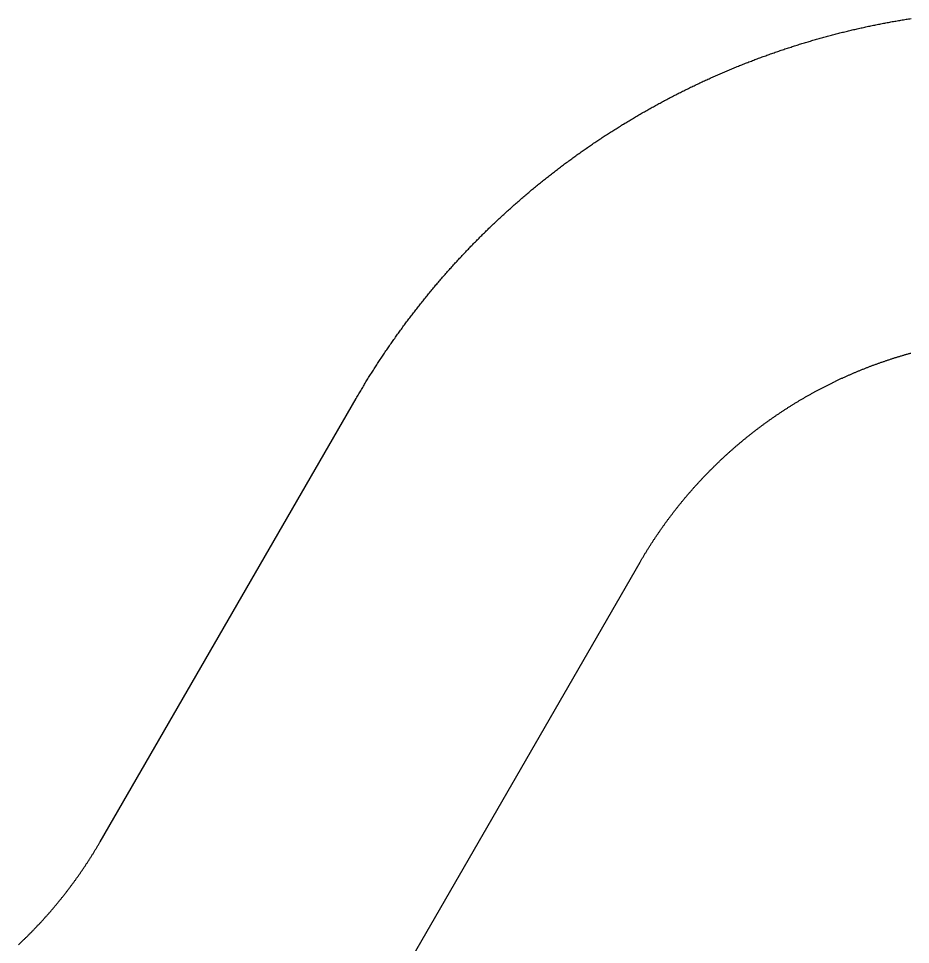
# Model space of a CAD drawing. Extents: x -120222 to -41942, y -19134 to 30932.
# Drawn here: x -81620.008 to -81615.654, y 10543.148 to 10547.671 of the extents above; entities that cross this region are included whole.
import ezdxf

# ---------------------------------------------------------------- set-up
doc = ezdxf.new("R2010")
doc.units = 0
doc.header["$LTSCALE"] = 150
doc.header["$MEASUREMENT"] = 0
doc.layers.get('0').update_dxf_attribs({"linetype": 'CONTINUOUS'})
doc.layers.add('____-568', color=7, linetype='CONTINUOUS')

# ---------------------------------------------------------------- blocks, each defined once
blk = doc.blocks.new('____-172')
at = {"color": 1, "linetype": 'Continuous'}
for p, q in [((-88054.7145, 5994.9524), (-88053.4645, 5997.1174)), ((-88053.3289, 5994.1524), (-88052.0789, 5996.3174))]:
    blk.add_line(p, q, dxfattribs=at)
at = {"color": 1, "linetype": 'Continuous', "flags": 128}
for points in [[(-88053.4645, 5997.1174), (-88053.4614, 5997.1228), (-88053.4583, 5997.1282), (-88053.4552, 5997.1336), (-88053.452, 5997.1389), (-88053.4489, 5997.1443), (-88053.4457, 5997.1496), (-88053.4426, 5997.155), (-88053.4394, 5997.1603), (-88053.4362, 5997.1657), (-88053.433, 5997.171), (-88053.4298, 5997.1763), (-88053.4266, 5997.1817), (-88053.4234, 5997.187), (-88053.4202, 5997.1923), (-88053.4169, 5997.1976), (-88053.4137, 5997.2029), (-88053.4104, 5997.2082), (-88053.4072, 5997.2135), (-88053.4039, 5997.2188), (-88053.4006, 5997.2241), (-88053.3974, 5997.2293), (-88053.3941, 5997.2346), (-88053.3908, 5997.2399), (-88053.3874, 5997.2451), (-88053.3841, 5997.2504), (-88053.3808, 5997.2556), (-88053.3775, 5997.2609), (-88053.3741, 5997.2661), (-88053.3708, 5997.2713), (-88053.3674, 5997.2766), (-88053.364, 5997.2818), (-88053.3606, 5997.287), (-88053.3572, 5997.2922), (-88053.3539, 5997.2974), (-88053.3504, 5997.3026), (-88053.347, 5997.3078), (-88053.3436, 5997.313), (-88053.3402, 5997.3182), (-88053.3367, 5997.3233), (-88053.3333, 5997.3285), (-88053.3298, 5997.3337), (-88053.3264, 5997.3388), (-88053.3229, 5997.344), (-88053.3194, 5997.3491), (-88053.3159, 5997.3543), (-88053.3124, 5997.3594), (-88053.3089, 5997.3646), (-88053.3054, 5997.3697), (-88053.3018, 5997.3748), (-88053.2983, 5997.3799), (-88053.2948, 5997.385), (-88053.2912, 5997.3901), (-88053.2876, 5997.3953), (-88053.2841, 5997.4003), (-88053.2805, 5997.4054), (-88053.2769, 5997.4105), (-88053.2733, 5997.4156), (-88053.2697, 5997.4207), (-88053.2661, 5997.4257), (-88053.2625, 5997.4308), (-88053.2588, 5997.4359), (-88053.2552, 5997.4409), (-88053.2516, 5997.446), (-88053.2479, 5997.451), (-88053.2442, 5997.456), (-88053.2406, 5997.4611), (-88053.2369, 5997.4661), (-88053.2332, 5997.4711), (-88053.2295, 5997.4761), (-88053.2258, 5997.4811), (-88053.2221, 5997.4861), (-88053.2184, 5997.4911), (-88053.2146, 5997.4961), (-88053.2109, 5997.5011), (-88053.2071, 5997.506), (-88053.2034, 5997.511), (-88053.1996, 5997.516), (-88053.1959, 5997.5209), (-88053.1921, 5997.5259), (-88053.1883, 5997.5308), (-88053.1845, 5997.5357), (-88053.1807, 5997.5407), (-88053.1769, 5997.5456), (-88053.1731, 5997.5505), (-88053.1693, 5997.5554), (-88053.1655, 5997.5603), (-88053.1616, 5997.5652), (-88053.1578, 5997.5701), (-88053.1539, 5997.575), (-88053.1501, 5997.5798), (-88053.1462, 5997.5847), (-88053.1423, 5997.5895), (-88053.1384, 5997.5944), (-88053.1345, 5997.5992), (-88053.1306, 5997.6041), (-88053.1267, 5997.6089), (-88053.1228, 5997.6137), (-88053.1189, 5997.6186), (-88053.115, 5997.6234), (-88053.111, 5997.6282), (-88053.1071, 5997.633), (-88053.1031, 5997.6378), (-88053.0992, 5997.6426), (-88053.0952, 5997.6474), (-88053.0912, 5997.6521), (-88053.0872, 5997.6569), (-88053.0832, 5997.6617), (-88053.0792, 5997.6664), (-88053.0752, 5997.6712), (-88053.0712, 5997.6759), (-88053.0672, 5997.6806), (-88053.0632, 5997.6854), (-88053.0591, 5997.6901), (-88053.0551, 5997.6948), (-88053.051, 5997.6995), (-88053.047, 5997.7042), (-88053.0429, 5997.7089), (-88053.0388, 5997.7136), (-88053.0347, 5997.7183), (-88053.0306, 5997.723), (-88053.0265, 5997.7276), (-88053.0224, 5997.7323), (-88053.0183, 5997.7369), (-88053.0142, 5997.7416), (-88053.01, 5997.7462), (-88053.0059, 5997.7509), (-88053.0018, 5997.7555), (-88052.9976, 5997.7601), (-88052.9934, 5997.7648), (-88052.9893, 5997.7694), (-88052.9851, 5997.774), (-88052.9809, 5997.7786), (-88052.9767, 5997.7831), (-88052.9725, 5997.7877), (-88052.9683, 5997.7923), (-88052.9641, 5997.7969), (-88052.9599, 5997.8014), (-88052.9556, 5997.806), (-88052.9514, 5997.8105), (-88052.9471, 5997.8151), (-88052.9429, 5997.8196), (-88052.9386, 5997.8241), (-88052.9344, 5997.8286), (-88052.9301, 5997.8332), (-88052.9258, 5997.8377), (-88052.9215, 5997.8422), (-88052.9172, 5997.8467), (-88052.9129, 5997.8511), (-88052.9086, 5997.8556), (-88052.9043, 5997.8601), (-88052.9, 5997.8645), (-88052.8956, 5997.869), (-88052.8913, 5997.8734), (-88052.8869, 5997.8779), (-88052.8826, 5997.8823), (-88052.8782, 5997.8867), (-88052.8739, 5997.8912), (-88052.8695, 5997.8956), (-88052.8651, 5997.9), (-88052.8607, 5997.9044), (-88052.8563, 5997.9088), (-88052.8519, 5997.9131), (-88052.8475, 5997.9175), (-88052.8431, 5997.9219), (-88052.8386, 5997.9263), (-88052.8342, 5997.9306), (-88052.8298, 5997.935), (-88052.8253, 5997.9393), (-88052.8209, 5997.9436), (-88052.8164, 5997.948), (-88052.8119, 5997.9523), (-88052.8074, 5997.9566), (-88052.803, 5997.9609), (-88052.7985, 5997.9652), (-88052.794, 5997.9695), (-88052.7895, 5997.9738), (-88052.7849, 5997.9781), (-88052.7804, 5997.9823), (-88052.7759, 5997.9866), (-88052.7714, 5997.9908), (-88052.7668, 5997.9951), (-88052.7623, 5997.9993), (-88052.7577, 5998.0036), (-88052.7531, 5998.0078), (-88052.7486, 5998.012), (-88052.744, 5998.0162), (-88052.7394, 5998.0204), (-88052.7348, 5998.0246), (-88052.7302, 5998.0288), (-88052.7256, 5998.033), (-88052.721, 5998.0372), (-88052.7163, 5998.0414), (-88052.7117, 5998.0455), (-88052.7071, 5998.0497), (-88052.7024, 5998.0538), (-88052.6978, 5998.058), (-88052.6931, 5998.0621), (-88052.6884, 5998.0662), (-88052.6838, 5998.0704), (-88052.6791, 5998.0745), (-88052.6744, 5998.0786), (-88052.6697, 5998.0827), (-88052.665, 5998.0867), (-88052.6603, 5998.0908), (-88052.6556, 5998.0949), (-88052.6509, 5998.0989), (-88052.6462, 5998.103), (-88052.6415, 5998.107), (-88052.6367, 5998.1111), (-88052.632, 5998.1151), (-88052.6272, 5998.1191), (-88052.6225, 5998.1231), (-88052.6177, 5998.1271), (-88052.613, 5998.1311), (-88052.6082, 5998.1351), (-88052.6034, 5998.1391), (-88052.5986, 5998.1431), (-88052.5939, 5998.147), (-88052.5891, 5998.151), (-88052.5843, 5998.1549), (-88052.5794, 5998.1589), (-88052.5746, 5998.1628), (-88052.5698, 5998.1667), (-88052.565, 5998.1706), (-88052.5602, 5998.1746), (-88052.5553, 5998.1785), (-88052.5505, 5998.1823), (-88052.5456, 5998.1862), (-88052.5408, 5998.1901), (-88052.5359, 5998.194), (-88052.531, 5998.1978), (-88052.5262, 5998.2017), (-88052.5213, 5998.2055), (-88052.5164, 5998.2094), (-88052.5115, 5998.2132), (-88052.5066, 5998.217), (-88052.5017, 5998.2208), (-88052.4968, 5998.2246), (-88052.4918, 5998.2284), (-88052.4869, 5998.2322), (-88052.482, 5998.236), (-88052.477, 5998.2398), (-88052.4721, 5998.2435), (-88052.4671, 5998.2473), (-88052.4622, 5998.251), (-88052.4572, 5998.2548), (-88052.4522, 5998.2585), (-88052.4473, 5998.2622), (-88052.4423, 5998.2659), (-88052.4373, 5998.2696), (-88052.4323, 5998.2733), (-88052.4273, 5998.277), (-88052.4223, 5998.2807), (-88052.4173, 5998.2844), (-88052.4123, 5998.288), (-88052.4072, 5998.2917), (-88052.4022, 5998.2954), (-88052.3972, 5998.299), (-88052.3921, 5998.3026), (-88052.3871, 5998.3063), (-88052.382, 5998.3099), (-88052.3769, 5998.3135), (-88052.3719, 5998.3171), (-88052.3668, 5998.3207), (-88052.3617, 5998.3243), (-88052.3566, 5998.3278), (-88052.3516, 5998.3314), (-88052.3465, 5998.335), (-88052.3414, 5998.3385), (-88052.3362, 5998.342), (-88052.3311, 5998.3456), (-88052.326, 5998.3491), (-88052.3209, 5998.3526), (-88052.3158, 5998.3561), (-88052.3106, 5998.3596), (-88052.3055, 5998.3631), (-88052.3003, 5998.3666), (-88052.2952, 5998.3701), (-88052.29, 5998.3735), (-88052.2849, 5998.377), (-88052.2797, 5998.3804), (-88052.2745, 5998.3839), (-88052.2693, 5998.3873), (-88052.2642, 5998.3907), (-88052.259, 5998.3941), (-88052.2538, 5998.3975), (-88052.2486, 5998.4009), (-88052.2433, 5998.4043), (-88052.2381, 5998.4077), (-88052.2329, 5998.4111), (-88052.2277, 5998.4144), (-88052.2225, 5998.4178), (-88052.2172, 5998.4211), (-88052.212, 5998.4245), (-88052.2067, 5998.4278), (-88052.2015, 5998.4311), (-88052.1962, 5998.4345), (-88052.1909, 5998.4378), (-88052.1857, 5998.4411), (-88052.1804, 5998.4443), (-88052.1751, 5998.4476), (-88052.1698, 5998.4509), (-88052.1645, 5998.4542), (-88052.1592, 5998.4574), (-88052.1539, 5998.4607), (-88052.1486, 5998.4639), (-88052.1433, 5998.4671), (-88052.138, 5998.4703), (-88052.1326, 5998.4735), (-88052.1273, 5998.4768), (-88052.122, 5998.4799), (-88052.1166, 5998.4831), (-88052.1113, 5998.4863), (-88052.1059, 5998.4895), (-88052.1005, 5998.4926), (-88052.0952, 5998.4958), (-88052.0898, 5998.4989), (-88052.0844, 5998.5021), (-88052.079, 5998.5052), (-88052.0736, 5998.5083), (-88052.0682, 5998.5114), (-88052.0628, 5998.5145), (-88052.0574, 5998.5176), (-88052.052, 5998.5207), (-88052.0466, 5998.5238), (-88052.0412, 5998.5268), (-88052.0358, 5998.5299), (-88052.0303, 5998.5329), (-88052.0249, 5998.536), (-88052.0195, 5998.539), (-88052.014, 5998.542), (-88052.0086, 5998.545), (-88052.0031, 5998.548), (-88051.9977, 5998.551), (-88051.9922, 5998.554), (-88051.9868, 5998.557), (-88051.9813, 5998.5599), (-88051.9758, 5998.5629), (-88051.9703, 5998.5658), (-88051.9649, 5998.5688), (-88051.9594, 5998.5717), (-88051.9539, 5998.5746), (-88051.9484, 5998.5775), (-88051.9429, 5998.5804), (-88051.9374, 5998.5833), (-88051.9319, 5998.5862), (-88051.9264, 5998.5891), (-88051.9208, 5998.5919), (-88051.9153, 5998.5948), (-88051.9098, 5998.5976), (-88051.9043, 5998.6005), (-88051.8987, 5998.6033), (-88051.8932, 5998.6061), (-88051.8876, 5998.6089), (-88051.8821, 5998.6117), (-88051.8765, 5998.6145), (-88051.871, 5998.6173), (-88051.8654, 5998.6201), (-88051.8599, 5998.6228), (-88051.8543, 5998.6256), (-88051.8487, 5998.6283), (-88051.8431, 5998.6311), (-88051.8375, 5998.6338), (-88051.832, 5998.6365), (-88051.8264, 5998.6392), (-88051.8208, 5998.6419), (-88051.8152, 5998.6446), (-88051.8096, 5998.6473), (-88051.8039, 5998.6499), (-88051.7983, 5998.6526), (-88051.7927, 5998.6553), (-88051.7871, 5998.6579), (-88051.7815, 5998.6605), (-88051.7758, 5998.6632), (-88051.7702, 5998.6658), (-88051.7645, 5998.6684), (-88051.7589, 5998.671), (-88051.7532, 5998.6736), (-88051.7476, 5998.6762), (-88051.7419, 5998.6787), (-88051.7363, 5998.6813), (-88051.7306, 5998.6838), (-88051.7249, 5998.6864), (-88051.7192, 5998.6889), (-88051.7136, 5998.6914), (-88051.7079, 5998.6939), (-88051.7022, 5998.6965), (-88051.6965, 5998.699), (-88051.6908, 5998.7014), (-88051.6851, 5998.7039), (-88051.6794, 5998.7064), (-88051.6737, 5998.7088), (-88051.668, 5998.7113), (-88051.6623, 5998.7137), (-88051.6565, 5998.7162), (-88051.6508, 5998.7186), (-88051.6451, 5998.721), (-88051.6393, 5998.7234), (-88051.6336, 5998.7258), (-88051.6279, 5998.7282), (-88051.6221, 5998.7305), (-88051.6164, 5998.7329), (-88051.6106, 5998.7353), (-88051.6049, 5998.7376), (-88051.5991, 5998.7399), (-88051.5934, 5998.7423), (-88051.5876, 5998.7446), (-88051.5818, 5998.7469), (-88051.576, 5998.7492), (-88051.5703, 5998.7515), (-88051.5645, 5998.7538), (-88051.5587, 5998.756), (-88051.5529, 5998.7583), (-88051.5471, 5998.7605), (-88051.5413, 5998.7628), (-88051.5355, 5998.765), (-88051.5297, 5998.7672), (-88051.5239, 5998.7694), (-88051.5181, 5998.7716), (-88051.5123, 5998.7738), (-88051.5065, 5998.776), (-88051.5006, 5998.7782), (-88051.4948, 5998.7804), (-88051.489, 5998.7825), (-88051.4832, 5998.7847), (-88051.4773, 5998.7868), (-88051.4715, 5998.7889), (-88051.4656, 5998.791), (-88051.4598, 5998.7932), (-88051.4539, 5998.7953), (-88051.4481, 5998.7973), (-88051.4422, 5998.7994), (-88051.4363, 5998.8015), (-88051.4305, 5998.8036), (-88051.4246, 5998.8056), (-88051.4187, 5998.8077), (-88051.4128, 5998.8097), (-88051.407, 5998.8117), (-88051.4011, 5998.8137), (-88051.3952, 5998.8157), (-88051.3893, 5998.8177), (-88051.3834, 5998.8197), (-88051.3775, 5998.8217), (-88051.3716, 5998.8237), (-88051.3657, 5998.8256), (-88051.3597, 5998.8276), (-88051.3538, 5998.8295), (-88051.3479, 5998.8314), (-88051.342, 5998.8334), (-88051.3361, 5998.8353), (-88051.3301, 5998.8372), (-88051.3242, 5998.8391), (-88051.3183, 5998.8409), (-88051.3123, 5998.8428), (-88051.3064, 5998.8447), (-88051.3004, 5998.8465), (-88051.2945, 5998.8484), (-88051.2885, 5998.8502), (-88051.2826, 5998.852), (-88051.2766, 5998.8538), (-88051.2707, 5998.8556), (-88051.2647, 5998.8574), (-88051.2588, 5998.8592), (-88051.2528, 5998.861), (-88051.2468, 5998.8627), (-88051.2409, 5998.8645), (-88051.2349, 5998.8662), (-88051.2289, 5998.868), (-88051.223, 5998.8697), (-88051.217, 5998.8714), (-88051.211, 5998.8731), (-88051.205, 5998.8748), (-88051.199, 5998.8765), (-88051.193, 5998.8781), (-88051.1871, 5998.8798), (-88051.1811, 5998.8815), (-88051.1751, 5998.8831), (-88051.1691, 5998.8847), (-88051.1631, 5998.8864), (-88051.1571, 5998.888), (-88051.1511, 5998.8896), (-88051.1451, 5998.8912), (-88051.139, 5998.8928), (-88051.133, 5998.8943), (-88051.127, 5998.8959), (-88051.121, 5998.8974), (-88051.115, 5998.899), (-88051.109, 5998.9005), (-88051.1029, 5998.9021), (-88051.0969, 5998.9036), (-88051.0909, 5998.9051), (-88051.0849, 5998.9066), (-88051.0788, 5998.9081), (-88051.0728, 5998.9095), (-88051.0667, 5998.911), (-88051.0607, 5998.9125), (-88051.0547, 5998.9139), (-88051.0486, 5998.9153), (-88051.0426, 5998.9168), (-88051.0365, 5998.9182), (-88051.0305, 5998.9196), (-88051.0244, 5998.921), (-88051.0183, 5998.9224), (-88051.0123, 5998.9237), (-88051.0062, 5998.9251), (-88051.0002, 5998.9265), (-88050.9941, 5998.9278), (-88050.988, 5998.9291), (-88050.9819, 5998.9305), (-88050.9759, 5998.9318), (-88050.9698, 5998.9331), (-88050.9637, 5998.9344), (-88050.9576, 5998.9357), (-88050.9515, 5998.937), (-88050.9455, 5998.9382), (-88050.9394, 5998.9395), (-88050.9333, 5998.9407), (-88050.9272, 5998.942), (-88050.9211, 5998.9432), (-88050.915, 5998.9444), (-88050.9089, 5998.9456), (-88050.9028, 5998.9468), (-88050.8967, 5998.948), (-88050.8906, 5998.9492), (-88050.8845, 5998.9504), (-88050.8784, 5998.9515), (-88050.8723, 5998.9527), (-88050.8662, 5998.9538), (-88050.8601, 5998.9549), (-88050.854, 5998.956), (-88050.8478, 5998.9572), (-88050.8417, 5998.9582), (-88050.8356, 5998.9593), (-88050.8295, 5998.9604), (-88050.8234, 5998.9615), (-88050.8172, 5998.9625), (-88050.8111, 5998.9636), (-88050.805, 5998.9646), (-88050.7989, 5998.9656), (-88050.7927, 5998.9667), (-88050.7866, 5998.9677), (-88050.7805, 5998.9687), (-88050.7743, 5998.9697), (-88050.7682, 5998.9706), (-88050.762, 5998.9716), (-88050.7559, 5998.9726)], [(-88052.0789, 5996.3174), (-88052.0771, 5996.3206), (-88052.0753, 5996.3237), (-88052.0735, 5996.3268), (-88052.0717, 5996.3299), (-88052.0698, 5996.333), (-88052.068, 5996.3361), (-88052.0662, 5996.3392), (-88052.0643, 5996.3423), (-88052.0625, 5996.3454), (-88052.0607, 5996.3485), (-88052.0588, 5996.3515), (-88052.0569, 5996.3546), (-88052.0551, 5996.3577), (-88052.0532, 5996.3608), (-88052.0513, 5996.3638), (-88052.0495, 5996.3669), (-88052.0476, 5996.37), (-88052.0457, 5996.373), (-88052.0438, 5996.3761), (-88052.0419, 5996.3792), (-88052.04, 5996.3822), (-88052.0381, 5996.3853), (-88052.0362, 5996.3883), (-88052.0343, 5996.3914), (-88052.0323, 5996.3944), (-88052.0304, 5996.3974), (-88052.0285, 5996.4005), (-88052.0265, 5996.4035), (-88052.0246, 5996.4065), (-88052.0227, 5996.4096), (-88052.0207, 5996.4126), (-88052.0187, 5996.4156), (-88052.0168, 5996.4186), (-88052.0148, 5996.4216), (-88052.0128, 5996.4246), (-88052.0109, 5996.4276), (-88052.0089, 5996.4306), (-88052.0069, 5996.4336), (-88052.0049, 5996.4366), (-88052.0029, 5996.4396), (-88052.0009, 5996.4426), (-88051.9989, 5996.4456), (-88051.9969, 5996.4486), (-88051.9949, 5996.4516), (-88051.9928, 5996.4546), (-88051.9908, 5996.4575), (-88051.9888, 5996.4605), (-88051.9868, 5996.4635), (-88051.9847, 5996.4664), (-88051.9827, 5996.4694), (-88051.9806, 5996.4724), (-88051.9786, 5996.4753), (-88051.9765, 5996.4783), (-88051.9744, 5996.4812), (-88051.9723, 5996.4842), (-88051.9703, 5996.4871), (-88051.9682, 5996.4901), (-88051.9661, 5996.493), (-88051.964, 5996.4959), (-88051.9619, 5996.4989), (-88051.9598, 5996.5018), (-88051.9577, 5996.5047), (-88051.9556, 5996.5076), (-88051.9535, 5996.5106), (-88051.9514, 5996.5135), (-88051.9492, 5996.5164), (-88051.9471, 5996.5193), (-88051.945, 5996.5222), (-88051.9428, 5996.5251), (-88051.9407, 5996.528), (-88051.9385, 5996.5309), (-88051.9364, 5996.5338), (-88051.9342, 5996.5367), (-88051.9321, 5996.5395), (-88051.9299, 5996.5424), (-88051.9277, 5996.5453), (-88051.9255, 5996.5482), (-88051.9234, 5996.551), (-88051.9212, 5996.5539), (-88051.919, 5996.5568), (-88051.9168, 5996.5596), (-88051.9146, 5996.5625), (-88051.9124, 5996.5653), (-88051.9102, 5996.5682), (-88051.908, 5996.571), (-88051.9057, 5996.5738), (-88051.9035, 5996.5767), (-88051.9013, 5996.5795), (-88051.8991, 5996.5823), (-88051.8968, 5996.5851), (-88051.8946, 5996.588), (-88051.8924, 5996.5908), (-88051.8901, 5996.5936), (-88051.8879, 5996.5964), (-88051.8856, 5996.5992), (-88051.8833, 5996.602), (-88051.8811, 5996.6048), (-88051.8788, 5996.6076), (-88051.8765, 5996.6104), (-88051.8742, 5996.6131), (-88051.872, 5996.6159), (-88051.8697, 5996.6187), (-88051.8674, 5996.6215), (-88051.8651, 5996.6242), (-88051.8628, 5996.627), (-88051.8605, 5996.6298), (-88051.8582, 5996.6325), (-88051.8558, 5996.6353), (-88051.8535, 5996.638), (-88051.8512, 5996.6408), (-88051.8489, 5996.6435), (-88051.8465, 5996.6462), (-88051.8442, 5996.649), (-88051.8418, 5996.6517), (-88051.8395, 5996.6544), (-88051.8371, 5996.6572), (-88051.8348, 5996.6599), (-88051.8324, 5996.6626), (-88051.8301, 5996.6653), (-88051.8277, 5996.668), (-88051.8253, 5996.6707), (-88051.8229, 5996.6734), (-88051.8206, 5996.6761), (-88051.8182, 5996.6788), (-88051.8158, 5996.6815), (-88051.8134, 5996.6842), (-88051.811, 5996.6868), (-88051.8086, 5996.6895), (-88051.8062, 5996.6922), (-88051.8037, 5996.6949), (-88051.8013, 5996.6975), (-88051.7989, 5996.7002), (-88051.7965, 5996.7028), (-88051.794, 5996.7055), (-88051.7916, 5996.7082), (-88051.7892, 5996.7108), (-88051.7867, 5996.7134), (-88051.7843, 5996.7161), (-88051.7818, 5996.7187), (-88051.7794, 5996.7213), (-88051.7769, 5996.724), (-88051.7744, 5996.7266), (-88051.772, 5996.7292), (-88051.7695, 5996.7318), (-88051.767, 5996.7344), (-88051.7645, 5996.737), (-88051.762, 5996.7396), (-88051.7595, 5996.7422), (-88051.757, 5996.7448), (-88051.7545, 5996.7474), (-88051.752, 5996.75), (-88051.7495, 5996.7525), (-88051.747, 5996.7551), (-88051.7445, 5996.7577), (-88051.742, 5996.7603), (-88051.7395, 5996.7628), (-88051.7369, 5996.7654), (-88051.7344, 5996.7679), (-88051.7319, 5996.7705), (-88051.7293, 5996.773), (-88051.7268, 5996.7756), (-88051.7242, 5996.7781), (-88051.7217, 5996.7806), (-88051.7191, 5996.7832), (-88051.7165, 5996.7857), (-88051.714, 5996.7882), (-88051.7114, 5996.7907), (-88051.7088, 5996.7933), (-88051.7062, 5996.7958), (-88051.7037, 5996.7983), (-88051.7011, 5996.8008), (-88051.6985, 5996.8033), (-88051.6959, 5996.8058), (-88051.6933, 5996.8082), (-88051.6907, 5996.8107), (-88051.6881, 5996.8132), (-88051.6854, 5996.8157), (-88051.6828, 5996.8182), (-88051.6802, 5996.8206), (-88051.6776, 5996.8231), (-88051.6749, 5996.8256), (-88051.6723, 5996.828), (-88051.6697, 5996.8305), (-88051.667, 5996.8329), (-88051.6644, 5996.8354), (-88051.6617, 5996.8378), (-88051.6591, 5996.8402), (-88051.6564, 5996.8427), (-88051.6537, 5996.8451), (-88051.6511, 5996.8475), (-88051.6484, 5996.8499), (-88051.6457, 5996.8523), (-88051.643, 5996.8548), (-88051.6404, 5996.8572), (-88051.6377, 5996.8596), (-88051.635, 5996.862), (-88051.6323, 5996.8644), (-88051.6296, 5996.8667), (-88051.6269, 5996.8691), (-88051.6242, 5996.8715), (-88051.6215, 5996.8739), (-88051.6187, 5996.8762), (-88051.616, 5996.8786), (-88051.6133, 5996.881), (-88051.6106, 5996.8833), (-88051.6079, 5996.8857), (-88051.6051, 5996.888), (-88051.6024, 5996.8904), (-88051.5996, 5996.8927), (-88051.5969, 5996.895), (-88051.5942, 5996.8974), (-88051.5914, 5996.8997), (-88051.5886, 5996.902), (-88051.5859, 5996.9043), (-88051.5831, 5996.9066), (-88051.5804, 5996.9089), (-88051.5776, 5996.9112), (-88051.5748, 5996.9135), (-88051.572, 5996.9158), (-88051.5693, 5996.9181), (-88051.5665, 5996.9204), (-88051.5637, 5996.9227), (-88051.5609, 5996.9249), (-88051.5581, 5996.9272), (-88051.5553, 5996.9295), (-88051.5525, 5996.9317), (-88051.5497, 5996.934), (-88051.5469, 5996.9362), (-88051.5441, 5996.9385), (-88051.5413, 5996.9407), (-88051.5384, 5996.9429), (-88051.5356, 5996.9452), (-88051.5328, 5996.9474), (-88051.53, 5996.9496), (-88051.5271, 5996.9518), (-88051.5243, 5996.954), (-88051.5215, 5996.9562), (-88051.5186, 5996.9584), (-88051.5158, 5996.9606), (-88051.5129, 5996.9628), (-88051.51, 5996.965), (-88051.5072, 5996.9672), (-88051.5043, 5996.9694), (-88051.5015, 5996.9716), (-88051.4986, 5996.9737), (-88051.4957, 5996.9759), (-88051.4928, 5996.978), (-88051.49, 5996.9802), (-88051.4871, 5996.9824), (-88051.4842, 5996.9845), (-88051.4813, 5996.9866), (-88051.4784, 5996.9888), (-88051.4755, 5996.9909), (-88051.4726, 5996.993), (-88051.4697, 5996.9952), (-88051.4668, 5996.9973), (-88051.4639, 5996.9994), (-88051.4609, 5997.0015), (-88051.458, 5997.0036), (-88051.4551, 5997.0057), (-88051.4522, 5997.0078), (-88051.4492, 5997.0099), (-88051.4463, 5997.012), (-88051.4434, 5997.014), (-88051.4404, 5997.0161), (-88051.4375, 5997.0182), (-88051.4345, 5997.0203), (-88051.4316, 5997.0223), (-88051.4286, 5997.0244), (-88051.4257, 5997.0264), (-88051.4227, 5997.0285), (-88051.4198, 5997.0305), (-88051.4168, 5997.0325), (-88051.4138, 5997.0346), (-88051.4108, 5997.0366), (-88051.4079, 5997.0386), (-88051.4049, 5997.0406), (-88051.4019, 5997.0426), (-88051.3989, 5997.0446), (-88051.3959, 5997.0466), (-88051.3929, 5997.0486), (-88051.3899, 5997.0506), (-88051.3869, 5997.0526), (-88051.3839, 5997.0546), (-88051.3809, 5997.0566), (-88051.3779, 5997.0586), (-88051.3749, 5997.0605), (-88051.3719, 5997.0625), (-88051.3689, 5997.0644), (-88051.3659, 5997.0664), (-88051.3628, 5997.0683), (-88051.3598, 5997.0703), (-88051.3568, 5997.0722), (-88051.3537, 5997.0742), (-88051.3507, 5997.0761), (-88051.3476, 5997.078), (-88051.3446, 5997.0799), (-88051.3416, 5997.0818), (-88051.3385, 5997.0837), (-88051.3354, 5997.0856), (-88051.3324, 5997.0875), (-88051.3293, 5997.0894), (-88051.3263, 5997.0913), (-88051.3232, 5997.0932), (-88051.3201, 5997.0951), (-88051.317, 5997.097), (-88051.314, 5997.0988), (-88051.3109, 5997.1007), (-88051.3078, 5997.1026), (-88051.3047, 5997.1044), (-88051.3016, 5997.1063), (-88051.2985, 5997.1081), (-88051.2954, 5997.1099), (-88051.2923, 5997.1118), (-88051.2892, 5997.1136), (-88051.2861, 5997.1154), (-88051.283, 5997.1173), (-88051.2799, 5997.1191), (-88051.2768, 5997.1209), (-88051.2736, 5997.1227), (-88051.2705, 5997.1245), (-88051.2674, 5997.1263), (-88051.2643, 5997.1281), (-88051.2611, 5997.1299), (-88051.258, 5997.1316), (-88051.2549, 5997.1334), (-88051.2517, 5997.1352), (-88051.2486, 5997.1369), (-88051.2454, 5997.1387), (-88051.2423, 5997.1405), (-88051.2391, 5997.1422), (-88051.236, 5997.1439), (-88051.2328, 5997.1457), (-88051.2297, 5997.1474), (-88051.2265, 5997.1491), (-88051.2233, 5997.1509), (-88051.2202, 5997.1526), (-88051.217, 5997.1543), (-88051.2138, 5997.156), (-88051.2107, 5997.1577), (-88051.2075, 5997.1594), (-88051.2043, 5997.1611), (-88051.2011, 5997.1628), (-88051.1979, 5997.1644), (-88051.1948, 5997.1661), (-88051.1916, 5997.1678), (-88051.1884, 5997.1694), (-88051.1852, 5997.1711), (-88051.182, 5997.1727), (-88051.1788, 5997.1744), (-88051.1756, 5997.176), (-88051.1724, 5997.1777), (-88051.1692, 5997.1793), (-88051.166, 5997.1809), (-88051.1627, 5997.1826), (-88051.1595, 5997.1842), (-88051.1563, 5997.1858), (-88051.1531, 5997.1874), (-88051.1499, 5997.189), (-88051.1466, 5997.1906), (-88051.1434, 5997.1922), (-88051.1402, 5997.1937), (-88051.137, 5997.1953), (-88051.1337, 5997.1969), (-88051.1305, 5997.1985), (-88051.1272, 5997.2), (-88051.124, 5997.2016), (-88051.1208, 5997.2031), (-88051.1175, 5997.2047), (-88051.1143, 5997.2062), (-88051.111, 5997.2078), (-88051.1077, 5997.2093), (-88051.1045, 5997.2108), (-88051.1012, 5997.2123), (-88051.098, 5997.2138), (-88051.0947, 5997.2154), (-88051.0914, 5997.2169), (-88051.0882, 5997.2184), (-88051.0849, 5997.2199), (-88051.0816, 5997.2213), (-88051.0783, 5997.2228), (-88051.075, 5997.2243), (-88051.0718, 5997.2258), (-88051.0685, 5997.2272), (-88051.0652, 5997.2287), (-88051.0619, 5997.2302), (-88051.0586, 5997.2316), (-88051.0553, 5997.2331), (-88051.052, 5997.2345), (-88051.0487, 5997.2359), (-88051.0454, 5997.2374), (-88051.0421, 5997.2388), (-88051.0388, 5997.2402), (-88051.0355, 5997.2416), (-88051.0322, 5997.243), (-88051.0288, 5997.2444), (-88051.0255, 5997.2458), (-88051.0222, 5997.2472), (-88051.0189, 5997.2486), (-88051.0156, 5997.25), (-88051.0122, 5997.2513), (-88051.0089, 5997.2527), (-88051.0056, 5997.2541), (-88051.0023, 5997.2554), (-88050.9989, 5997.2568), (-88050.9956, 5997.2581), (-88050.9922, 5997.2595), (-88050.9889, 5997.2608), (-88050.9856, 5997.2621), (-88050.9822, 5997.2635), (-88050.9789, 5997.2648), (-88050.9755, 5997.2661), (-88050.9722, 5997.2674), (-88050.9688, 5997.2687), (-88050.9655, 5997.27), (-88050.9621, 5997.2713), (-88050.9587, 5997.2726), (-88050.9554, 5997.2739), (-88050.952, 5997.2751), (-88050.9486, 5997.2764), (-88050.9453, 5997.2777), (-88050.9419, 5997.2789), (-88050.9385, 5997.2802), (-88050.9352, 5997.2814), (-88050.9318, 5997.2827), (-88050.9284, 5997.2839), (-88050.925, 5997.2851), (-88050.9216, 5997.2864), (-88050.9182, 5997.2876), (-88050.9149, 5997.2888), (-88050.9115, 5997.29), (-88050.9081, 5997.2912), (-88050.9047, 5997.2924), (-88050.9013, 5997.2936), (-88050.8979, 5997.2948), (-88050.8945, 5997.296), (-88050.8911, 5997.2972), (-88050.8877, 5997.2983), (-88050.8843, 5997.2995), (-88050.8808, 5997.3007), (-88050.8774, 5997.3018), (-88050.874, 5997.303), (-88050.8706, 5997.3041), (-88050.8672, 5997.3053), (-88050.8638, 5997.3064), (-88050.8603, 5997.3075), (-88050.8569, 5997.3086), (-88050.8535, 5997.3098), (-88050.85, 5997.3109), (-88050.8466, 5997.312), (-88050.8432, 5997.3131), (-88050.8397, 5997.3142), (-88050.8363, 5997.3153), (-88050.8329, 5997.3163), (-88050.8294, 5997.3174), (-88050.826, 5997.3185), (-88050.8226, 5997.3195), (-88050.8191, 5997.3206), (-88050.8157, 5997.3217), (-88050.8122, 5997.3227), (-88050.8088, 5997.3238), (-88050.8053, 5997.3248), (-88050.8019, 5997.3258), (-88050.7984, 5997.3269), (-88050.795, 5997.3279), (-88050.7915, 5997.3289), (-88050.7881, 5997.3299), (-88050.7846, 5997.3309), (-88050.7811, 5997.3319), (-88050.7777, 5997.3329), (-88050.7742, 5997.3339), (-88050.7708, 5997.3349), (-88050.7673, 5997.3358), (-88050.7638, 5997.3368), (-88050.7604, 5997.3378), (-88050.7569, 5997.3387)], [(-88055.1132, 5994.4492), (-88055.1106, 5994.4516), (-88055.108, 5994.4541), (-88055.1054, 5994.4566), (-88055.1028, 5994.4591), (-88055.1002, 5994.4616), (-88055.0976, 5994.4641), (-88055.095, 5994.4665), (-88055.0924, 5994.469), (-88055.0898, 5994.4715), (-88055.0872, 5994.474), (-88055.0846, 5994.4766), (-88055.082, 5994.4791), (-88055.0795, 5994.4816), (-88055.0769, 5994.4841), (-88055.0743, 5994.4866), (-88055.0718, 5994.4892), (-88055.0692, 5994.4917), (-88055.0667, 5994.4942), (-88055.0641, 5994.4968), (-88055.0616, 5994.4993), (-88055.059, 5994.5019), (-88055.0565, 5994.5044), (-88055.054, 5994.507), (-88055.0515, 5994.5096), (-88055.0489, 5994.5121), (-88055.0464, 5994.5147), (-88055.0439, 5994.5173), (-88055.0414, 5994.5198), (-88055.0389, 5994.5224), (-88055.0364, 5994.525), (-88055.0339, 5994.5276), (-88055.0314, 5994.5302), (-88055.0289, 5994.5328), (-88055.0264, 5994.5354), (-88055.024, 5994.538), (-88055.0215, 5994.5406), (-88055.019, 5994.5432), (-88055.0166, 5994.5459), (-88055.0141, 5994.5485), (-88055.0116, 5994.5511), (-88055.0092, 5994.5537), (-88055.0067, 5994.5564), (-88055.0043, 5994.559), (-88055.0018, 5994.5617), (-88054.9994, 5994.5643), (-88054.997, 5994.567), (-88054.9945, 5994.5696), (-88054.9921, 5994.5723), (-88054.9897, 5994.5749), (-88054.9873, 5994.5776), (-88054.9849, 5994.5803), (-88054.9825, 5994.583), (-88054.9801, 5994.5856), (-88054.9777, 5994.5883), (-88054.9753, 5994.591), (-88054.9729, 5994.5937), (-88054.9705, 5994.5964), (-88054.9681, 5994.5991), (-88054.9658, 5994.6018), (-88054.9634, 5994.6045), (-88054.961, 5994.6072), (-88054.9587, 5994.6099), (-88054.9563, 5994.6127), (-88054.9539, 5994.6154), (-88054.9516, 5994.6181), (-88054.9493, 5994.6208), (-88054.9469, 5994.6236), (-88054.9446, 5994.6263), (-88054.9423, 5994.6291), (-88054.9399, 5994.6318), (-88054.9376, 5994.6345), (-88054.9353, 5994.6373), (-88054.933, 5994.6401), (-88054.9307, 5994.6428), (-88054.9284, 5994.6456), (-88054.9261, 5994.6483), (-88054.9238, 5994.6511), (-88054.9215, 5994.6539), (-88054.9192, 5994.6567), (-88054.9169, 5994.6595), (-88054.9147, 5994.6622), (-88054.9124, 5994.665), (-88054.9101, 5994.6678), (-88054.9079, 5994.6706), (-88054.9056, 5994.6734), (-88054.9033, 5994.6762), (-88054.9011, 5994.679), (-88054.8988, 5994.6819), (-88054.8966, 5994.6847), (-88054.8944, 5994.6875), (-88054.8921, 5994.6903), (-88054.8899, 5994.6932), (-88054.8877, 5994.696), (-88054.8855, 5994.6988), (-88054.8833, 5994.7017), (-88054.8811, 5994.7045), (-88054.8789, 5994.7074), (-88054.8767, 5994.7102), (-88054.8745, 5994.7131), (-88054.8723, 5994.7159), (-88054.8701, 5994.7188), (-88054.8679, 5994.7216), (-88054.8657, 5994.7245), (-88054.8636, 5994.7274), (-88054.8614, 5994.7303), (-88054.8592, 5994.7331), (-88054.8571, 5994.736), (-88054.8549, 5994.7389), (-88054.8528, 5994.7418), (-88054.8506, 5994.7447), (-88054.8485, 5994.7476), (-88054.8463, 5994.7505), (-88054.8442, 5994.7534), (-88054.8421, 5994.7563), (-88054.84, 5994.7593), (-88054.8379, 5994.7622), (-88054.8357, 5994.7651), (-88054.8336, 5994.768), (-88054.8315, 5994.7709), (-88054.8294, 5994.7739), (-88054.8273, 5994.7768), (-88054.8253, 5994.7798), (-88054.8232, 5994.7827), (-88054.8211, 5994.7856), (-88054.819, 5994.7886), (-88054.817, 5994.7915), (-88054.8149, 5994.7945), (-88054.8128, 5994.7974), (-88054.8108, 5994.8004), (-88054.8087, 5994.8034), (-88054.8067, 5994.8063), (-88054.8047, 5994.8093), (-88054.8026, 5994.8123), (-88054.8006, 5994.8153), (-88054.7986, 5994.8182), (-88054.7966, 5994.8212), (-88054.7945, 5994.8242), (-88054.7925, 5994.8272), (-88054.7905, 5994.8302), (-88054.7885, 5994.8332), (-88054.7865, 5994.8362), (-88054.7846, 5994.8392), (-88054.7826, 5994.8422), (-88054.7806, 5994.8452), (-88054.7786, 5994.8482), (-88054.7767, 5994.8512), (-88054.7747, 5994.8542), (-88054.7727, 5994.8572), (-88054.7708, 5994.8603), (-88054.7688, 5994.8633), (-88054.7669, 5994.8663), (-88054.765, 5994.8693), (-88054.763, 5994.8724), (-88054.7611, 5994.8754), (-88054.7592, 5994.8785), (-88054.7573, 5994.8815), (-88054.7553, 5994.8845), (-88054.7534, 5994.8876), (-88054.7515, 5994.8906), (-88054.7496, 5994.8937), (-88054.7478, 5994.8968), (-88054.7459, 5994.8998), (-88054.744, 5994.9029), (-88054.7421, 5994.906), (-88054.7402, 5994.909), (-88054.7384, 5994.9121), (-88054.7365, 5994.9152), (-88054.7346, 5994.9183), (-88054.7328, 5994.9214), (-88054.7309, 5994.9244), (-88054.7291, 5994.9275), (-88054.7273, 5994.9306), (-88054.7254, 5994.9337), (-88054.7236, 5994.9368), (-88054.7218, 5994.9399), (-88054.72, 5994.943), (-88054.7182, 5994.9461), (-88054.7163, 5994.9493), (-88054.7145, 5994.9524), (-88054.7145, 5994.9524)]]:
    blk.add_lwpolyline(points, dxfattribs=at)
blk = doc.blocks.new('____-186')
at = {"color": 1}
blk.add_blockref('____-172', (0, 0), dxfattribs=at)

msp = doc.modelspace()

# ---------------------------------------------------------------- block references
at = {"layer": '____-568', "color": 0}
msp.add_blockref('____-186', (6435.10495, 4548.69799), dxfattribs=at)

doc.saveas('drawing.dxf')
